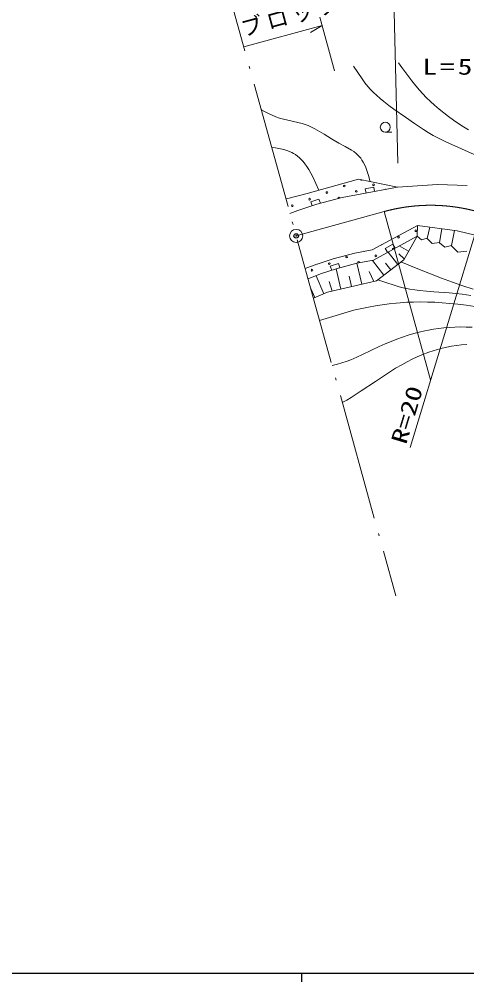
# Model space of a CAD drawing. Units: millimetres, scale not verified. Extents: x 40000 to 680000, y 20000 to 380000.
# Drawn here: x 335699 to 386896, y 204000 to 314194 of the extents above; entities that cross this region are included whole.
import ezdxf
from ezdxf.enums import TextEntityAlignment as Align

# ---------------------------------------------------------------- set-up
doc = ezdxf.new("R2010")
doc.units = ezdxf.units.MM
doc.header["$LTSCALE"] = 1000
doc.header["$PDMODE"] = 32
doc.header["$PDSIZE"] = 500
doc.linetypes.add('USER1', pattern=[18.5, 14.557377, -1.819672, 0.303279, -1.819672])
for name, color, linetype, lineweight in [('M-BGD', 7, 'Continuous', 13), ('M-BMK', 2, 'USER1', 13), ('M-BMK-SRVR', 3, 'Continuous', 13), ('M-STR-HTXT', 7, 'Continuous', 13), ('M-TTL-BAND', 7, 'Continuous', 25)]:
    doc.layers.add(name, color=color, linetype=linetype, lineweight=lineweight)
doc.layers.add('M-OTRS', color=6, linetype='Continuous')
doc.styles.add('ＭＳ ゴシック', font='')
doc.styles.get('ＭＳ ゴシック').set_extended_font_data('MS Gothic')

msp = doc.modelspace()

# ---------------------------------------------------------------- linework, layer by layer
at = {"layer": 'M-BGD'}
for p, q in [((377578, 301259), (378324, 301259)), ((366211, 293620), (366412, 293687)), ((367575, 292286), (366675, 291944)), ((381256, 290593), (376063, 287794)), ((381223, 289376), (381256, 290593)), ((382364, 289112), (382676, 290398)), ((383776, 288616), (384053, 290209)), ((385144, 288273), (385492, 290011)), ((376233, 286605), (381223, 289376)), ((379700, 286668), (381223, 289376)), ((380242, 287633), (379170, 288236)), ((377407, 284896), (376104, 286582)), ((379700, 286668), (376576, 284254)), ((378994, 286122), (377904, 287532)), ((379752, 286761), (379145, 287323)), ((368416, 285652), (369728, 286150)), ((372504, 283301), (371960, 285627)), ((374902, 283862), (374341, 286260)), ((378200, 285509), (377602, 286283)), ((368738, 284491), (370154, 285029)), ((370551, 282768), (369668, 284837)), ((373703, 283582), (373427, 284763)), ((376250, 284178), (375737, 285299)), ((369516, 282326), (369065, 283383)), ((370948, 282937), (376576, 284254)), ((371516, 283070), (371165, 284151)), ((369356, 282258), (370948, 282937))]:
    msp.add_line(p, q, dxfattribs=at)
for points in [[(373944, 308838), (374428, 308098), (374933, 307363), (375253, 306931), (375594, 306504), (375893, 306161), (376222, 305817), (376565, 305486), (376974, 305123), (377405, 304768), (377978, 304328), (378573, 303896), (379873, 302991), (380903, 302272), (381940, 301573), (382487, 301228), (383045, 300901), (383271, 300776), (383891, 300457), (384519, 300156), (388082, 298570)], [(387080, 301545), (386334, 302009), (385387, 302641), (384818, 303051), (384260, 303477), (383739, 303901), (383222, 304347), (382742, 304788), (382269, 305250), (381495, 306075), (381054, 306590), (380622, 307126), (380035, 307896), (379458, 308687), (379079, 309214)], [(363380, 303850), (363420, 303826), (363770, 303630), (364207, 303406), (364652, 303200), (365060, 303032), (365475, 302884), (365917, 302751), (368058, 302266), (368404, 302154), (368751, 302020), (369145, 301844), (369532, 301648), (370069, 301348), (370602, 301027), (371421, 300519), (372260, 300021), (372279, 300011), (372997, 299623), (373694, 299222), (373967, 299041), (374231, 298840), (374600, 298491), (374764, 298292), (374913, 298080), (375062, 297831), (375199, 297559), (375341, 297228), (375470, 296874), (375645, 296308), (375804, 295728), (375836, 295605)], [(369966, 294614), (369633, 295380), (369282, 296137), (369060, 296573), (368819, 296999), (368613, 297328), (368388, 297647), (368186, 297901), (367966, 298146), (367760, 298347), (367535, 298537), (367320, 298694), (367086, 298839), (366873, 298950), (366605, 299066), (366325, 299164), (365958, 299267), (365571, 299354), (365022, 299456), (364575, 299530)], [(366412, 293687), (368648, 294250), (374509, 295867), (378978, 294984)], [(374897, 294188), (378978, 294984), (383555, 295262), (386953, 295164)], [(376353, 294472), (376257, 294963), (375276, 294772), (375371, 294281)], [(374897, 294188), (372658, 293780), (369758, 293009), (367575, 292286)], [(370149, 293138), (369992, 293613), (369042, 293298), (369200, 292824)], [(476193, 293742), (472515, 285238), (470253, 281422), (468248, 278531), (465738, 276109), (462899, 274090), (458472, 272107), (446981, 268048), (440228, 266377), (437389, 266280), (435489, 266552), (433568, 267513), (426569, 272438), (418704, 277172), (410833, 281756), (405836, 284344), (401090, 285971), (394974, 287754), (385807, 289968), (381256, 290593)], [(382361, 289113), (381727, 288959), (381226, 289375)], [(383773, 288617), (382946, 288511), (382367, 289111)], [(376063, 287794), (374079, 287432), (371617, 286777), (369777, 286168)], [(378698, 287998), (378459, 288437), (377581, 287958), (377821, 287519)], [(385141, 288274), (384375, 288103), (383780, 288615)], [(386894, 287659), (385868, 287527), (385149, 288272)], [(370154, 285029), (371960, 285627), (374341, 286260), (376233, 286605)], [(372396, 285771), (372238, 286246), (371289, 285931), (371446, 285457)], [(387620, 283291), (386435, 283684), (385256, 284096), (383991, 284562), (382546, 285121), (381099, 285703), (379369, 286413)], [(376718, 284364), (377648, 284041), (378592, 283736), (379177, 283566), (379766, 283417), (380399, 283285), (380939, 283198), (381482, 283131), (382298, 283058), (383128, 283005), (384900, 282888), (385634, 282813), (386366, 282718), (387359, 282560)], [(387808, 281306), (386844, 281448), (385877, 281571), (384977, 281665), (384077, 281740), (383235, 281789), (382394, 281819), (381603, 281828), (380803, 281816), (380055, 281785), (379297, 281734), (378840, 281693), (378034, 281610), (377231, 281508), (376451, 281388), (375664, 281247), (374900, 281089), (374139, 280912), (373459, 280735), (372339, 280411), (371213, 280065), (370059, 279717)], [(371491, 274544), (371655, 274582), (372123, 274700), (372593, 274841), (373112, 275019), (373633, 275219), (374304, 275503), (374976, 275809), (376878, 276713), (377548, 277021), (378234, 277313), (378888, 277571), (379546, 277809), (380182, 278018), (380832, 278211), (381459, 278375), (382091, 278521), (382512, 278606), (383081, 278712), (383664, 278800), (384270, 278870), (384880, 278920), (385521, 278952), (386164, 278964), (386838, 278956), (387522, 278928)], [(372662, 270313), (373164, 270592), (373662, 270893), (374810, 271645), (376444, 272739), (378053, 273793), (378757, 274229), (379467, 274645), (380063, 274972), (380666, 275281), (381208, 275536), (381766, 275777), (382567, 276082), (383053, 276250), (383556, 276403), (384076, 276540), (384612, 276660), (385163, 276762), (385730, 276846), (386311, 276911), (386906, 276957)]]:
    msp.add_lwpolyline(points, dxfattribs=at)
for centre, radius in [((377578, 301832), 574), ((376238, 295243), 100), ((370903, 294352), 100), ((372886, 295105), 100), ((374255, 294490), 100), ((368920, 293599), 100), ((366937, 292846), 100), ((381085, 289982), 100), ((379102, 289229), 100), ((373153, 286970), 100), ((376504, 287108), 100), ((369187, 285463), 100), ((371170, 286217), 100)]:
    msp.add_circle(centre, radius, dxfattribs=at)
for centre, start, end in [((374869, 295858), 206.58794, 311.05039), ((377606, 294628), 70.75093, 131.31448), ((372271, 293737), 339.61086, 230.17449), ((375136, 287723), 265.46385, 295.1986), ((377119, 288476), 291.99473, 304.6649), ((378487, 287861), 39.52087, 197.72307), ((374521, 286355), 332.84288, 227.86869)]:
    msp.add_arc(centre, 100, start, end, dxfattribs=at)
at = {"layer": 'M-BMK'}
for p, q in [((357636, 324602), (378787, 248184)), ((377434, 292172), (367382, 289390))]:
    msp.add_line(p, q, dxfattribs=at)
msp.add_arc((382769, 272897), 20000, 73.07417, 105.47133, dxfattribs=at)
at = {"layer": 'M-BMK-SRVR'}
msp.add_circle((367382, 289390), 750, dxfattribs=at)
at = {"layer": 'M-OTRS'}
msp.add_point((367382, 289390), dxfattribs=at)
at = {"layer": 'M-STR-HTXT'}
for p, q in [((379009, 297699), (378415, 322656)), ((371765, 308299), (370098, 314442)), ((361389, 311042), (370360, 313477)), ((370360, 313477), (369025, 312667)), ((377434, 292172), (382769, 272897)), ((388592, 292030), (380417, 265169))]:
    msp.add_line(p, q, dxfattribs=at)
at = {"layer": 'M-TTL-BAND'}
for p, q in [((40000, 205000), (579000, 205000)), ((368000, 205000), (368000, 204000))]:
    msp.add_line(p, q, dxfattribs=at)

# ---------------------------------------------------------------- texts
at = {"layer": 'M-STR-HTXT', "style": 'ＭＳ ゴシック', "width": 1.35}
msp.add_text('R=20', height=1833, rotation=73.074, dxfattribs=at).set_placement((380477, 265261), align=Align.BOTTOM_LEFT)
at = {"layer": 'M-STR-HTXT', "char_height": 1833, "attachment_point": 7, "style": 'ＭＳ ゴシック'}
for s, insert, rotation in [('\\T1.2;ブロック', (361406, 312024), 15.186), ('\\T1.2;\\W1.35;L=5.0', (381821, 307803), 0.17), ('\\T1.2;\\W1.35;L=5.0', (381821, 307803), 0.17)]:
    msp.add_mtext(s, dxfattribs=dict(at, insert=insert, rotation=rotation))

doc.saveas('drawing.dxf')
